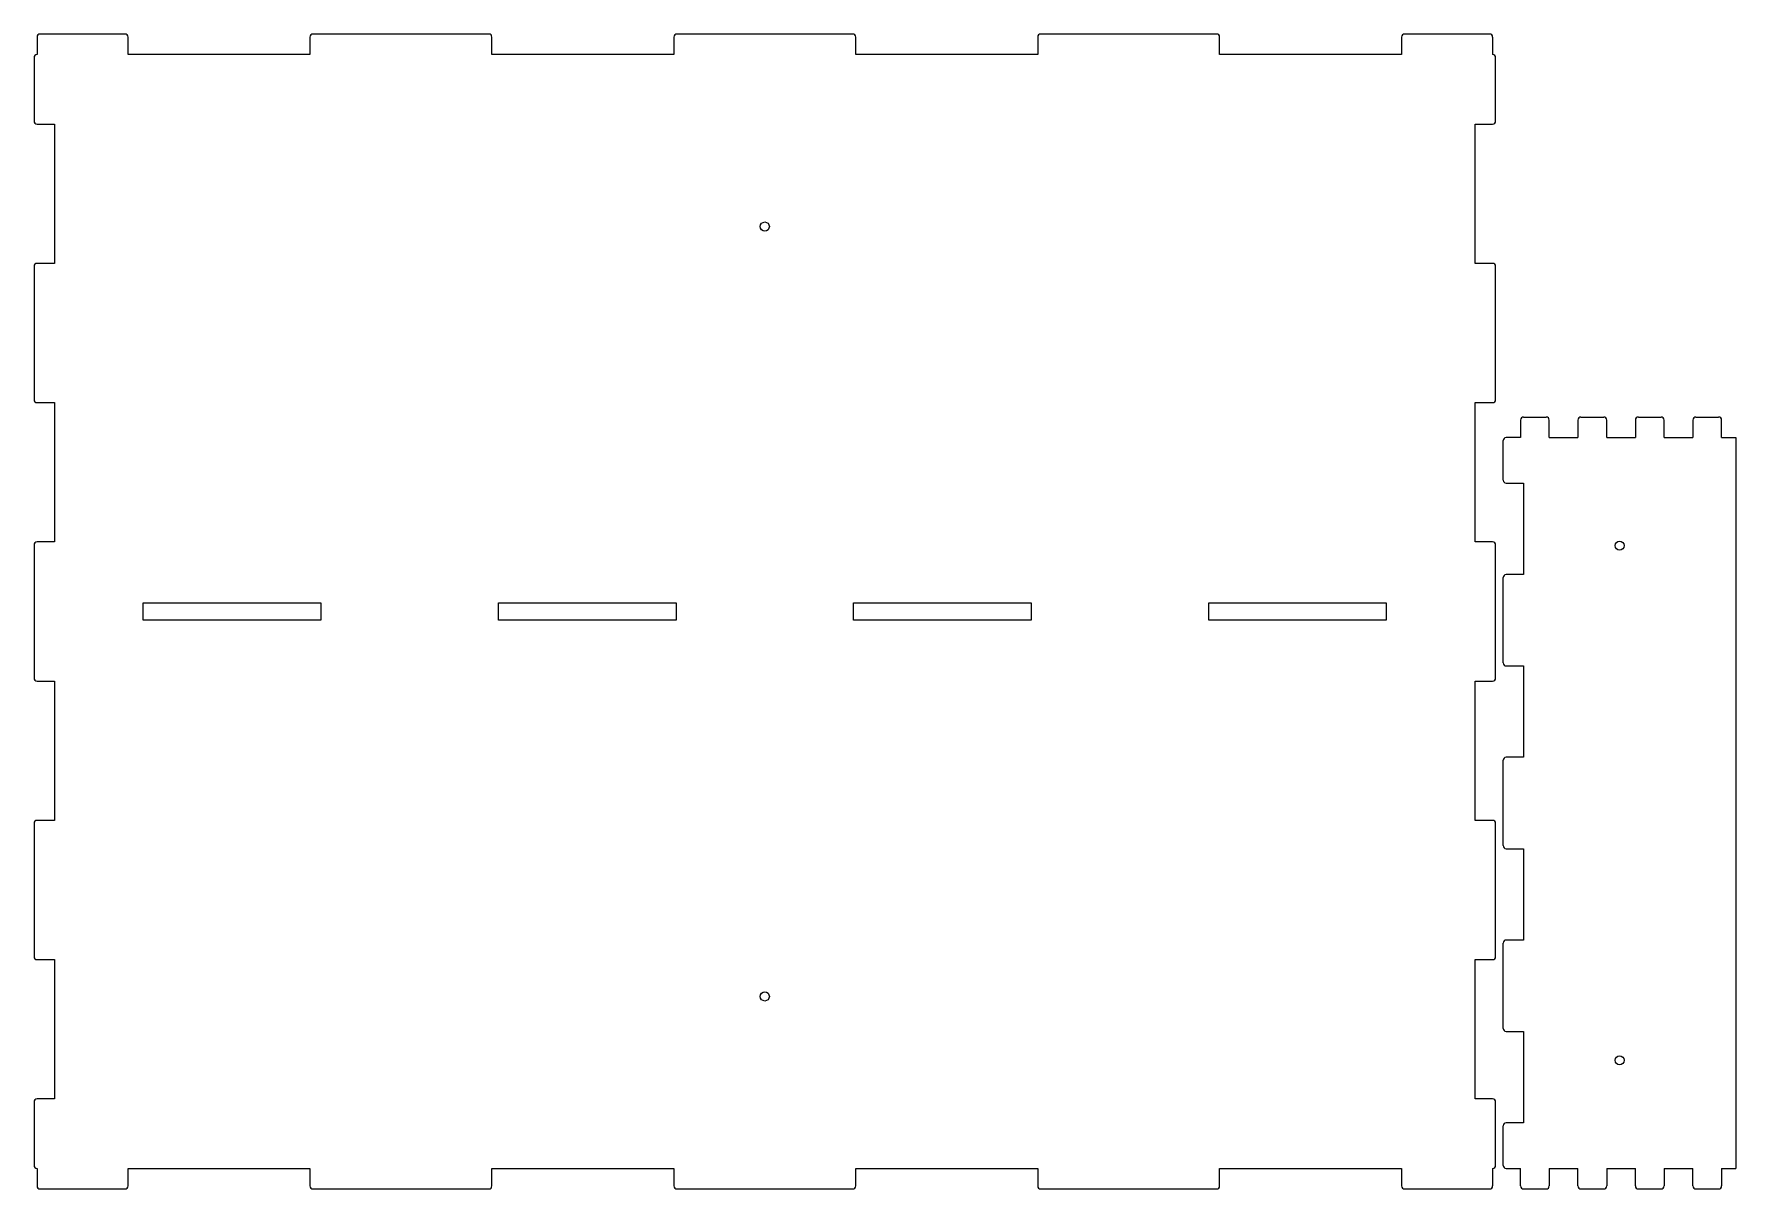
# Model space of a CAD drawing. Header units: millimetres. Extents: x 0 to 1129, y 0 to 766.
import ezdxf

# ---------------------------------------------------------------- set-up
doc = ezdxf.new("R2010")
doc.units = ezdxf.units.MM
doc.layers.add('SheetCutProfiles', color=7, linetype='CONTINUOUS')

msp = doc.modelspace()

# ---------------------------------------------------------------- linework, layer by layer
at = {"layer": 'SheetCutProfiles'}
for p, q in [((2, 764), (2, 752.4)), ((60.325, 766), (4, 766)), ((62.325, 752.4), (62.325, 764)), ((182.975, 764), (182.975, 752.4)), ((301.625, 766), (184.975, 766)), ((303.625, 752.4), (303.625, 764)), ((424.275, 764), (424.275, 752.4)), ((542.925, 766), (426.275, 766)), ((544.925, 752.4), (544.925, 764)), ((665.575, 764), (665.575, 752.4)), ((784.225, 766), (667.575, 766)), ((786.225, 752.4), (786.225, 764)), ((906.875, 764), (906.875, 752.4)), ((965.2, 766), (908.875, 766)), ((967.2, 764), (967.2, 752.4)), ((0, 750.4), (0, 708.225)), ((182.975, 752.4), (62.325, 752.4)), ((424.275, 752.4), (303.625, 752.4)), ((665.575, 752.4), (544.925, 752.4)), ((906.875, 752.4), (786.225, 752.4)), ((969.2, 708.225), (969.2, 750.4)), ((2, 706.225), (13.6, 706.225)), ((13.6, 706.225), (13.6, 613.875)), ((955.6, 706.225), (967.2, 706.225)), ((955.6, 613.875), (955.6, 706.225)), ((0, 611.875), (0, 523.525)), ((13.6, 613.875), (2, 613.875)), ((967.2, 613.875), (955.6, 613.875)), ((969.2, 523.525), (969.2, 611.875)), ((2, 521.525), (13.6, 521.525)), ((13.6, 521.525), (13.6, 429.175)), ((955.6, 521.525), (967.2, 521.525)), ((955.6, 429.175), (955.6, 521.525)), ((985.725, 510), (985.725, 498.4)), ((987.725, 512), (1002.775, 512)), ((1004.775, 498.4), (1004.775, 510)), ((1023.825, 510), (1023.825, 498.4)), ((1025.825, 512), (1040.875, 512)), ((1042.875, 498.4), (1042.875, 510)), ((1061.925, 510), (1061.925, 498.4)), ((1063.925, 512), (1078.975, 512)), ((1080.975, 498.4), (1080.975, 510)), ((1100.025, 510), (1100.025, 498.4)), ((1102.025, 512), (1117.075, 512)), ((1119.075, 498.4), (1119.075, 510)), ((985.725, 498.4), (976.2, 498.4)), ((1004.775, 498.4), (1023.825, 498.4)), ((1042.875, 498.4), (1061.925, 498.4)), ((1080.975, 498.4), (1100.025, 498.4)), ((1119.075, 498.4), (1128.6, 498.4)), ((1128.6, 498.4), (1128.6, 13.6)), ((974.2, 470.1), (974.2, 496.4)), ((976.2, 468.1), (987.8, 468.1)), ((987.8, 468.1), (987.8, 407.5)), ((13.6, 429.175), (2, 429.175)), ((967.2, 429.175), (955.6, 429.175)), ((0, 427.175), (0, 338.825)), ((969.2, 338.825), (969.2, 427.175)), ((987.8, 407.5), (976.2, 407.5)), ((974.2, 348.9), (974.2, 405.5)), ((72.475, 388.8), (190.225, 388.8)), ((72.475, 377.2), (72.475, 388.8)), ((190.225, 388.8), (190.225, 377.2)), ((307.975, 388.8), (425.725, 388.8)), ((307.975, 377.2), (307.975, 388.8)), ((425.725, 388.8), (425.725, 377.2)), ((543.475, 388.8), (661.225, 388.8)), ((543.475, 377.2), (543.475, 388.8)), ((661.225, 388.8), (661.225, 377.2)), ((778.975, 388.8), (896.725, 388.8)), ((778.975, 377.2), (778.975, 388.8)), ((896.725, 388.8), (896.725, 377.2)), ((190.225, 377.2), (72.475, 377.2)), ((425.725, 377.2), (307.975, 377.2)), ((661.225, 377.2), (543.475, 377.2)), ((896.725, 377.2), (778.975, 377.2)), ((976.2, 346.9), (987.8, 346.9)), ((987.8, 346.9), (987.8, 286.3)), ((2, 336.825), (13.6, 336.825)), ((13.6, 336.825), (13.6, 244.475)), ((955.6, 336.825), (967.2, 336.825)), ((955.6, 244.475), (955.6, 336.825)), ((974.2, 227.7), (974.2, 284.3)), ((987.8, 286.3), (976.2, 286.3)), ((0, 242.475), (0, 154.125)), ((13.6, 244.475), (2, 244.475)), ((967.2, 244.475), (955.6, 244.475)), ((969.2, 154.125), (969.2, 242.475)), ((976.2, 225.7), (987.8, 225.7)), ((987.8, 225.7), (987.8, 165.1)), ((974.2, 106.5), (974.2, 163.1)), ((987.8, 165.1), (976.2, 165.1)), ((2, 152.125), (13.6, 152.125)), ((13.6, 152.125), (13.6, 59.775)), ((955.6, 152.125), (967.2, 152.125)), ((955.6, 59.775), (955.6, 152.125)), ((976.2, 104.5), (987.8, 104.5)), ((987.8, 104.5), (987.8, 43.9)), ((0, 57.775), (0, 15.6)), ((13.6, 59.775), (2, 59.775)), ((967.2, 59.775), (955.6, 59.775)), ((969.2, 15.6), (969.2, 57.775)), ((974.2, 15.6), (974.2, 41.9)), ((987.8, 43.9), (976.2, 43.9)), ((2, 13.6), (2, 2)), ((62.325, 13.6), (182.975, 13.6)), ((62.325, 2), (62.325, 13.6)), ((182.975, 13.6), (182.975, 2)), ((303.625, 13.6), (424.275, 13.6)), ((303.625, 2), (303.625, 13.6)), ((424.275, 13.6), (424.275, 2)), ((544.925, 13.6), (665.575, 13.6)), ((544.925, 2), (544.925, 13.6)), ((665.575, 13.6), (665.575, 2)), ((786.225, 13.6), (906.875, 13.6)), ((786.225, 2), (786.225, 13.6)), ((906.875, 13.6), (906.875, 2)), ((967.2, 13.6), (967.2, 2)), ((976.2, 13.6), (985.725, 13.6)), ((985.725, 2), (985.725, 13.6)), ((1004.775, 13.6), (1023.825, 13.6)), ((1004.775, 13.6), (1004.775, 2)), ((1023.825, 2), (1023.825, 13.6)), ((1042.875, 13.6), (1061.925, 13.6)), ((1042.875, 13.6), (1042.875, 2)), ((1061.925, 2), (1061.925, 13.6)), ((1080.975, 13.6), (1100.025, 13.6)), ((1080.975, 13.6), (1080.975, 2)), ((1100.025, 2), (1100.025, 13.6)), ((1119.075, 13.6), (1128.6, 13.6)), ((1119.075, 13.6), (1119.075, 2)), ((4, 0), (60.325, 0)), ((184.975, 0), (301.625, 0)), ((426.275, 0), (542.925, 0)), ((667.575, 0), (784.225, 0)), ((908.875, 0), (965.2, 0)), ((987.725, 0), (1002.775, 0)), ((1025.825, 0), (1040.875, 0)), ((1063.925, 0), (1078.975, 0)), ((1102.025, 0), (1117.075, 0))]:
    msp.add_line(p, q, dxfattribs=at)
for centre in [(484.6, 638.333), (1051.4, 426.667), (484.6, 127.667), (1051.4, 85.333)]:
    msp.add_circle(centre, 3, dxfattribs=at)
for centre, start, end in [((4, 764), 90, 180), ((60.325, 764), 0, 90), ((184.975, 764), 90, 180), ((301.625, 764), 0, 90), ((426.275, 764), 90, 180), ((542.925, 764), 0, 90), ((667.575, 764), 90, 180), ((784.225, 764), 0, 90), ((908.875, 764), 90, 180), ((965.2, 764), 0, 90), ((2, 750.4), 90, 180), ((967.2, 750.4), 0, 90), ((2, 708.225), 180, -90), ((967.2, 708.225), -90, 0), ((2, 611.875), 90, 180), ((967.2, 611.875), 0, 90), ((2, 523.525), 180, -90), ((967.2, 523.525), -90, 0), ((987.725, 510), 90, 180), ((1002.775, 510), 0, 90), ((1025.825, 510), 90, 180), ((1040.875, 510), 0, 90), ((1063.925, 510), 90, 180), ((1078.975, 510), 0, 90), ((1102.025, 510), 90, 180), ((1117.075, 510), 0, 90), ((976.2, 496.4), 90, 180), ((976.2, 470.1), 180, -90), ((2, 427.175), 90, 180), ((967.2, 427.175), 0, 90), ((976.2, 405.5), 90, 180), ((2, 338.825), 180, -90), ((967.2, 338.825), -90, 0), ((976.2, 348.9), 180, -90), ((976.2, 284.3), 90, 180), ((2, 242.475), 90, 180), ((967.2, 242.475), 0, 90), ((976.2, 227.7), 180, -90), ((976.2, 163.1), 90, 180), ((2, 154.125), 180, -90), ((967.2, 154.125), -90, 0), ((976.2, 106.5), 180, -90), ((2, 57.775), 90, 180), ((967.2, 57.775), 0, 90), ((976.2, 41.9), 90, 180), ((2, 15.6), 180, -90), ((967.2, 15.6), -90, 0), ((976.2, 15.6), 180, -90), ((4, 2), 180, -90), ((60.325, 2), -90, 0), ((184.975, 2), 180, -90), ((301.625, 2), -90, 0), ((426.275, 2), 180, -90), ((542.925, 2), -90, 0), ((667.575, 2), 180, -90), ((784.225, 2), -90, 0), ((908.875, 2), 180, -90), ((965.2, 2), -90, 0), ((987.725, 2), 180, -90), ((1002.775, 2), -90, 0), ((1025.825, 2), 180, -90), ((1040.875, 2), -90, 0), ((1063.925, 2), 180, -90), ((1078.975, 2), -90, 0), ((1102.025, 2), 180, -90), ((1117.075, 2), -90, 0)]:
    msp.add_arc(centre, 2, start, end, dxfattribs=at)

doc.saveas('drawing.dxf')
